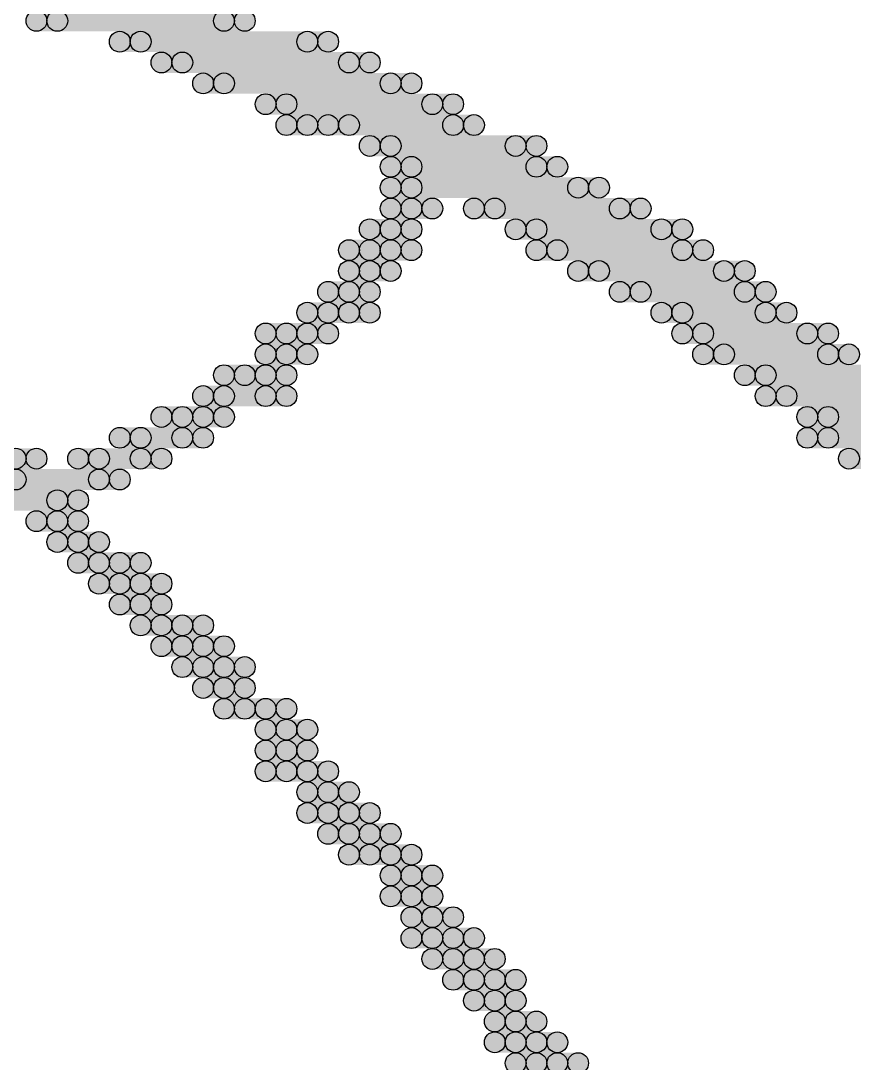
# Model space of a CAD drawing. Header units: millimetres. Extents: x 0 to 137, y 0 to 37.
# Drawn here: x 131.477 to 132.493, y 7.544 to 8.814 of the extents above; entities that cross this region are included whole.
import ezdxf

# ---------------------------------------------------------------- set-up
doc = ezdxf.new("R2010")
doc.units = ezdxf.units.MM
doc.layers.add('TopLayer', color=1, linetype='Continuous')
doc.layers.add('TopSolder', color=216, linetype='Continuous')

msp = doc.modelspace()

# ---------------------------------------------------------------- hatches: boundary and pattern name
at = {"layer": 'TopLayer'}
h = msp.add_hatch(color=1, dxfattribs=at)
edge = h.paths.add_edge_path()
edge.add_arc((131.5212, 8.8138), 0.0127, 0, 360)
for points in [[(131.5212, 8.8011), (131.5212, 8.8265), (131.7498, 8.8265), (131.7498, 8.8011)], [(131.6228, 8.7757), (131.6228, 8.8011), (131.8514, 8.8011), (131.8514, 8.7757)], [(131.6736, 8.7503), (131.6736, 8.7757), (131.9022, 8.7757), (131.9022, 8.7503)], [(131.7244, 8.7249), (131.7244, 8.7503), (131.953, 8.7503), (131.953, 8.7249)], [(131.8006, 8.6995), (131.8006, 8.7249), (132.0038, 8.7249), (132.0038, 8.6995)], [(131.826, 8.6741), (131.826, 8.6995), (131.8514, 8.6995), (131.8514, 8.6741)], [(131.8768, 8.6741), (131.8768, 8.6995), (132.0292, 8.6995), (132.0292, 8.6741)], [(131.9276, 8.6487), (131.9276, 8.6741), (132.1054, 8.6741), (132.1054, 8.6487)], [(131.953, 8.6233), (131.953, 8.6487), (132.1308, 8.6487), (132.1308, 8.6233)], [(131.953, 8.5979), (131.953, 8.6233), (132.1816, 8.6233), (132.1816, 8.5979)], [(131.953, 8.5725), (131.953, 8.5979), (131.9784, 8.5979), (131.9784, 8.5725)], [(132.0546, 8.5725), (132.0546, 8.5979), (132.2324, 8.5979), (132.2324, 8.5725)], [(131.9276, 8.5471), (131.9276, 8.5725), (131.953, 8.5725), (131.953, 8.5471)], [(132.1054, 8.5471), (132.1054, 8.5725), (132.2832, 8.5725), (132.2832, 8.5471)], [(131.9022, 8.5217), (131.9022, 8.5471), (131.953, 8.5471), (131.953, 8.5217)], [(132.1308, 8.5217), (132.1308, 8.5471), (132.3086, 8.5471), (132.3086, 8.5217)], [(131.9022, 8.4963), (131.9022, 8.5217), (131.9276, 8.5217), (131.9276, 8.4963)], [(132.1816, 8.4963), (132.1816, 8.5217), (132.3594, 8.5217), (132.3594, 8.4963)], [(131.8768, 8.4709), (131.8768, 8.4963), (131.9022, 8.4963), (131.9022, 8.4709)], [(132.2324, 8.4709), (132.2324, 8.4963), (132.3848, 8.4963), (132.3848, 8.4709)], [(131.8514, 8.4455), (131.8514, 8.4709), (131.9022, 8.4709), (131.9022, 8.4455)], [(132.2832, 8.4455), (132.2832, 8.4709), (132.4102, 8.4709), (132.4102, 8.4455)], [(131.8006, 8.4201), (131.8006, 8.4455), (131.8514, 8.4455), (131.8514, 8.4201)], [(132.3086, 8.4201), (132.3086, 8.4455), (132.461, 8.4455), (132.461, 8.4201)], [(131.8006, 8.3947), (131.8006, 8.4201), (131.826, 8.4201), (131.826, 8.3947)], [(132.334, 8.3947), (132.334, 8.4201), (132.4864, 8.4201), (132.4864, 8.3947)], [(131.7498, 8.3693), (131.7498, 8.3947), (131.8006, 8.3947), (131.8006, 8.3693)], [(132.3848, 8.3693), (132.3848, 8.3947), (132.5372, 8.3947), (132.5372, 8.3693)], [(131.7244, 8.3439), (131.7244, 8.3693), (131.8006, 8.3693), (131.8006, 8.3439)], [(132.4102, 8.3439), (132.4102, 8.3693), (132.5626, 8.3693), (132.5626, 8.3439)], [(131.6736, 8.3185), (131.6736, 8.3439), (131.7244, 8.3439), (131.7244, 8.3185)], [(132.461, 8.3185), (132.461, 8.3439), (132.588, 8.3439), (132.588, 8.3185)], [(131.6228, 8.2931), (131.6228, 8.3185), (131.699, 8.3185), (131.699, 8.2931)], [(132.461, 8.2931), (132.461, 8.3185), (132.6388, 8.3185), (132.6388, 8.2931)], [(131.445, 8.2677), (131.445, 8.2931), (131.4958, 8.2931), (131.4958, 8.2677)], [(131.572, 8.2677), (131.572, 8.2931), (131.6482, 8.2931), (131.6482, 8.2677)], [(131.4704, 8.2423), (131.4704, 8.2677), (131.5974, 8.2677), (131.5974, 8.2423)], [(131.445, 8.2169), (131.445, 8.2423), (131.5466, 8.2423), (131.5466, 8.2169)], [(131.5212, 8.1915), (131.5212, 8.2169), (131.5466, 8.2169), (131.5466, 8.1915)], [(131.5466, 8.1661), (131.5466, 8.1915), (131.572, 8.1915), (131.572, 8.1661)], [(131.572, 8.1407), (131.572, 8.1661), (131.6228, 8.1661), (131.6228, 8.1407)], [(131.5974, 8.1153), (131.5974, 8.1407), (131.6482, 8.1407), (131.6482, 8.1153)], [(131.6228, 8.0899), (131.6228, 8.1153), (131.6482, 8.1153), (131.6482, 8.0899)], [(131.6482, 8.0645), (131.6482, 8.0899), (131.699, 8.0899), (131.699, 8.0645)], [(131.6736, 8.0391), (131.6736, 8.0645), (131.7244, 8.0645), (131.7244, 8.0391)], [(131.699, 8.0137), (131.699, 8.0391), (131.7498, 8.0391), (131.7498, 8.0137)], [(131.7244, 7.9883), (131.7244, 8.0137), (131.7498, 8.0137), (131.7498, 7.9883)], [(131.7498, 7.9629), (131.7498, 7.9883), (131.8006, 7.9883), (131.8006, 7.9629)], [(131.8006, 7.9375), (131.8006, 7.9629), (131.826, 7.9629), (131.826, 7.9375)], [(131.8006, 7.9121), (131.8006, 7.9375), (131.826, 7.9375), (131.826, 7.9121)], [(131.8006, 7.8867), (131.8006, 7.9121), (131.8514, 7.9121), (131.8514, 7.8867)], [(131.8514, 7.8613), (131.8514, 7.8867), (131.8768, 7.8867), (131.8768, 7.8613)], [(131.8514, 7.8359), (131.8514, 7.8613), (131.9022, 7.8613), (131.9022, 7.8359)], [(131.8768, 7.8105), (131.8768, 7.8359), (131.9276, 7.8359), (131.9276, 7.8105)], [(131.9022, 7.7851), (131.9022, 7.8105), (131.953, 7.8105), (131.953, 7.7851)], [(131.953, 7.7597), (131.953, 7.7851), (131.9784, 7.7851), (131.9784, 7.7597)], [(131.953, 7.7343), (131.953, 7.7597), (131.9784, 7.7597), (131.9784, 7.7343)], [(131.9784, 7.7089), (131.9784, 7.7343), (132.0038, 7.7343), (132.0038, 7.7089)], [(131.9784, 7.6835), (131.9784, 7.7089), (132.0292, 7.7089), (132.0292, 7.6835)], [(132.0038, 7.6581), (132.0038, 7.6835), (132.0546, 7.6835), (132.0546, 7.6581)], [(132.0292, 7.6327), (132.0292, 7.6581), (132.08, 7.6581), (132.08, 7.6327)], [(132.0546, 7.6073), (132.0546, 7.6327), (132.08, 7.6327), (132.08, 7.6073)], [(132.08, 7.5819), (132.08, 7.6073), (132.1054, 7.6073), (132.1054, 7.5819)], [(132.08, 7.5565), (132.08, 7.5819), (132.1308, 7.5819), (132.1308, 7.5565)], [(132.1054, 7.5311), (132.1054, 7.5565), (132.1562, 7.5565), (132.1562, 7.5311)]]:
    msp.add_hatch(color=1, dxfattribs=at).paths.add_polyline_path(points)
h = msp.add_hatch(color=1, dxfattribs=at)
edge = h.paths.add_edge_path()
edge.add_arc((131.7498, 8.8138), 0.0127, 0, 360)
h = msp.add_hatch(color=1, dxfattribs=at)
edge = h.paths.add_edge_path()
edge.add_arc((131.6228, 8.7884), 0.0127, 0, 360)
h = msp.add_hatch(color=1, dxfattribs=at)
edge = h.paths.add_edge_path()
edge.add_arc((131.8514, 8.7884), 0.0127, 0, 360)
h = msp.add_hatch(color=1, dxfattribs=at)
edge = h.paths.add_edge_path()
edge.add_arc((131.6736, 8.763), 0.0127, 0, 360)
h = msp.add_hatch(color=1, dxfattribs=at)
edge = h.paths.add_edge_path()
edge.add_arc((131.9022, 8.763), 0.0127, 0, 360)
h = msp.add_hatch(color=1, dxfattribs=at)
edge = h.paths.add_edge_path()
edge.add_arc((131.7244, 8.7376), 0.0127, 0, 360)
h = msp.add_hatch(color=1, dxfattribs=at)
edge = h.paths.add_edge_path()
edge.add_arc((131.953, 8.7376), 0.0127, 0, 360)
h = msp.add_hatch(color=1, dxfattribs=at)
edge = h.paths.add_edge_path()
edge.add_arc((131.8006, 8.7122), 0.0127, 0, 360)
h = msp.add_hatch(color=1, dxfattribs=at)
edge = h.paths.add_edge_path()
edge.add_arc((132.0038, 8.7122), 0.0127, 0, 360)
h = msp.add_hatch(color=1, dxfattribs=at)
edge = h.paths.add_edge_path()
edge.add_arc((131.826, 8.6868), 0.0127, 0, 360)
h = msp.add_hatch(color=1, dxfattribs=at)
edge = h.paths.add_edge_path()
edge.add_arc((131.8514, 8.6868), 0.0127, 0, 360)
h = msp.add_hatch(color=1, dxfattribs=at)
edge = h.paths.add_edge_path()
edge.add_arc((131.8768, 8.6868), 0.0127, 0, 360)
h = msp.add_hatch(color=1, dxfattribs=at)
edge = h.paths.add_edge_path()
edge.add_arc((132.0292, 8.6868), 0.0127, 0, 360)
h = msp.add_hatch(color=1, dxfattribs=at)
edge = h.paths.add_edge_path()
edge.add_arc((131.9276, 8.6614), 0.0127, 0, 360)
h = msp.add_hatch(color=1, dxfattribs=at)
edge = h.paths.add_edge_path()
edge.add_arc((132.1054, 8.6614), 0.0127, 0, 360)
h = msp.add_hatch(color=1, dxfattribs=at)
edge = h.paths.add_edge_path()
edge.add_arc((131.953, 8.636), 0.0127, 0, 360)
h = msp.add_hatch(color=1, dxfattribs=at)
edge = h.paths.add_edge_path()
edge.add_arc((132.1308, 8.636), 0.0127, 0, 360)
h = msp.add_hatch(color=1, dxfattribs=at)
edge = h.paths.add_edge_path()
edge.add_arc((131.953, 8.6106), 0.0127, 0, 360)
h = msp.add_hatch(color=1, dxfattribs=at)
edge = h.paths.add_edge_path()
edge.add_arc((132.1816, 8.6106), 0.0127, 0, 360)
h = msp.add_hatch(color=1, dxfattribs=at)
edge = h.paths.add_edge_path()
edge.add_arc((131.953, 8.5852), 0.0127, 0, 360)
h = msp.add_hatch(color=1, dxfattribs=at)
edge = h.paths.add_edge_path()
edge.add_arc((131.9784, 8.5852), 0.0127, 0, 360)
h = msp.add_hatch(color=1, dxfattribs=at)
edge = h.paths.add_edge_path()
edge.add_arc((132.0546, 8.5852), 0.0127, 0, 360)
h = msp.add_hatch(color=1, dxfattribs=at)
edge = h.paths.add_edge_path()
edge.add_arc((132.2324, 8.5852), 0.0127, 0, 360)
h = msp.add_hatch(color=1, dxfattribs=at)
edge = h.paths.add_edge_path()
edge.add_arc((131.9276, 8.5598), 0.0127, 0, 360)
h = msp.add_hatch(color=1, dxfattribs=at)
edge = h.paths.add_edge_path()
edge.add_arc((131.953, 8.5598), 0.0127, 0, 360)
h = msp.add_hatch(color=1, dxfattribs=at)
edge = h.paths.add_edge_path()
edge.add_arc((132.1054, 8.5598), 0.0127, 0, 360)
h = msp.add_hatch(color=1, dxfattribs=at)
edge = h.paths.add_edge_path()
edge.add_arc((132.2832, 8.5598), 0.0127, 0, 360)
h = msp.add_hatch(color=1, dxfattribs=at)
edge = h.paths.add_edge_path()
edge.add_arc((131.9022, 8.5344), 0.0127, 0, 360)
h = msp.add_hatch(color=1, dxfattribs=at)
edge = h.paths.add_edge_path()
edge.add_arc((131.953, 8.5344), 0.0127, 0, 360)
h = msp.add_hatch(color=1, dxfattribs=at)
edge = h.paths.add_edge_path()
edge.add_arc((132.1308, 8.5344), 0.0127, 0, 360)
h = msp.add_hatch(color=1, dxfattribs=at)
edge = h.paths.add_edge_path()
edge.add_arc((132.3086, 8.5344), 0.0127, 0, 360)
h = msp.add_hatch(color=1, dxfattribs=at)
edge = h.paths.add_edge_path()
edge.add_arc((131.9022, 8.509), 0.0127, 0, 360)
h = msp.add_hatch(color=1, dxfattribs=at)
edge = h.paths.add_edge_path()
edge.add_arc((131.9276, 8.509), 0.0127, 0, 360)
h = msp.add_hatch(color=1, dxfattribs=at)
edge = h.paths.add_edge_path()
edge.add_arc((132.1816, 8.509), 0.0127, 0, 360)
h = msp.add_hatch(color=1, dxfattribs=at)
edge = h.paths.add_edge_path()
edge.add_arc((132.3594, 8.509), 0.0127, 0, 360)
h = msp.add_hatch(color=1, dxfattribs=at)
edge = h.paths.add_edge_path()
edge.add_arc((131.8768, 8.4836), 0.0127, 0, 360)
h = msp.add_hatch(color=1, dxfattribs=at)
edge = h.paths.add_edge_path()
edge.add_arc((131.9022, 8.4836), 0.0127, 0, 360)
h = msp.add_hatch(color=1, dxfattribs=at)
edge = h.paths.add_edge_path()
edge.add_arc((132.2324, 8.4836), 0.0127, 0, 360)
h = msp.add_hatch(color=1, dxfattribs=at)
edge = h.paths.add_edge_path()
edge.add_arc((132.3848, 8.4836), 0.0127, 0, 360)
h = msp.add_hatch(color=1, dxfattribs=at)
edge = h.paths.add_edge_path()
edge.add_arc((131.8514, 8.4582), 0.0127, 0, 360)
h = msp.add_hatch(color=1, dxfattribs=at)
edge = h.paths.add_edge_path()
edge.add_arc((131.9022, 8.4582), 0.0127, 0, 360)
h = msp.add_hatch(color=1, dxfattribs=at)
edge = h.paths.add_edge_path()
edge.add_arc((132.2832, 8.4582), 0.0127, 0, 360)
h = msp.add_hatch(color=1, dxfattribs=at)
edge = h.paths.add_edge_path()
edge.add_arc((132.4102, 8.4582), 0.0127, 0, 360)
h = msp.add_hatch(color=1, dxfattribs=at)
edge = h.paths.add_edge_path()
edge.add_arc((131.8006, 8.4328), 0.0127, 0, 360)
h = msp.add_hatch(color=1, dxfattribs=at)
edge = h.paths.add_edge_path()
edge.add_arc((131.8514, 8.4328), 0.0127, 0, 360)
h = msp.add_hatch(color=1, dxfattribs=at)
edge = h.paths.add_edge_path()
edge.add_arc((132.3086, 8.4328), 0.0127, 0, 360)
h = msp.add_hatch(color=1, dxfattribs=at)
edge = h.paths.add_edge_path()
edge.add_arc((132.461, 8.4328), 0.0127, 0, 360)
h = msp.add_hatch(color=1, dxfattribs=at)
edge = h.paths.add_edge_path()
edge.add_arc((131.8006, 8.4074), 0.0127, 0, 360)
h = msp.add_hatch(color=1, dxfattribs=at)
edge = h.paths.add_edge_path()
edge.add_arc((131.826, 8.4074), 0.0127, 0, 360)
h = msp.add_hatch(color=1, dxfattribs=at)
edge = h.paths.add_edge_path()
edge.add_arc((132.334, 8.4074), 0.0127, 0, 360)
h = msp.add_hatch(color=1, dxfattribs=at)
edge = h.paths.add_edge_path()
edge.add_arc((132.4864, 8.4074), 0.0127, 0, 360)
h = msp.add_hatch(color=1, dxfattribs=at)
edge = h.paths.add_edge_path()
edge.add_arc((131.7498, 8.382), 0.0127, 0, 360)
h = msp.add_hatch(color=1, dxfattribs=at)
edge = h.paths.add_edge_path()
edge.add_arc((131.8006, 8.382), 0.0127, 0, 360)
h = msp.add_hatch(color=1, dxfattribs=at)
edge = h.paths.add_edge_path()
edge.add_arc((132.3848, 8.382), 0.0127, 0, 360)
h = msp.add_hatch(color=1, dxfattribs=at)
edge = h.paths.add_edge_path()
edge.add_arc((131.7244, 8.3566), 0.0127, 0, 360)
h = msp.add_hatch(color=1, dxfattribs=at)
edge = h.paths.add_edge_path()
edge.add_arc((131.8006, 8.3566), 0.0127, 0, 360)
h = msp.add_hatch(color=1, dxfattribs=at)
edge = h.paths.add_edge_path()
edge.add_arc((132.4102, 8.3566), 0.0127, 0, 360)
h = msp.add_hatch(color=1, dxfattribs=at)
edge = h.paths.add_edge_path()
edge.add_arc((131.6736, 8.3312), 0.0127, 0, 360)
h = msp.add_hatch(color=1, dxfattribs=at)
edge = h.paths.add_edge_path()
edge.add_arc((131.7244, 8.3312), 0.0127, 0, 360)
h = msp.add_hatch(color=1, dxfattribs=at)
edge = h.paths.add_edge_path()
edge.add_arc((132.461, 8.3312), 0.0127, 0, 360)
h = msp.add_hatch(color=1, dxfattribs=at)
edge = h.paths.add_edge_path()
edge.add_arc((131.6228, 8.3058), 0.0127, 0, 360)
h = msp.add_hatch(color=1, dxfattribs=at)
edge = h.paths.add_edge_path()
edge.add_arc((131.699, 8.3058), 0.0127, 0, 360)
h = msp.add_hatch(color=1, dxfattribs=at)
edge = h.paths.add_edge_path()
edge.add_arc((132.461, 8.3058), 0.0127, 0, 360)
h = msp.add_hatch(color=1, dxfattribs=at)
edge = h.paths.add_edge_path()
edge.add_arc((131.4958, 8.2804), 0.0127, 0, 360)
h = msp.add_hatch(color=1, dxfattribs=at)
edge = h.paths.add_edge_path()
edge.add_arc((131.572, 8.2804), 0.0127, 0, 360)
h = msp.add_hatch(color=1, dxfattribs=at)
edge = h.paths.add_edge_path()
edge.add_arc((131.6482, 8.2804), 0.0127, 0, 360)
h = msp.add_hatch(color=1, dxfattribs=at)
edge = h.paths.add_edge_path()
edge.add_arc((131.4704, 8.255), 0.0127, 0, 360)
h = msp.add_hatch(color=1, dxfattribs=at)
edge = h.paths.add_edge_path()
edge.add_arc((131.5974, 8.255), 0.0127, 0, 360)
h = msp.add_hatch(color=1, dxfattribs=at)
edge = h.paths.add_edge_path()
edge.add_arc((131.5466, 8.2296), 0.0127, 0, 360)
h = msp.add_hatch(color=1, dxfattribs=at)
edge = h.paths.add_edge_path()
edge.add_arc((131.5212, 8.2042), 0.0127, 0, 360)
h = msp.add_hatch(color=1, dxfattribs=at)
edge = h.paths.add_edge_path()
edge.add_arc((131.5466, 8.2042), 0.0127, 0, 360)
h = msp.add_hatch(color=1, dxfattribs=at)
edge = h.paths.add_edge_path()
edge.add_arc((131.5466, 8.1788), 0.0127, 0, 360)
h = msp.add_hatch(color=1, dxfattribs=at)
edge = h.paths.add_edge_path()
edge.add_arc((131.572, 8.1788), 0.0127, 0, 360)
h = msp.add_hatch(color=1, dxfattribs=at)
edge = h.paths.add_edge_path()
edge.add_arc((131.572, 8.1534), 0.0127, 0, 360)
h = msp.add_hatch(color=1, dxfattribs=at)
edge = h.paths.add_edge_path()
edge.add_arc((131.6228, 8.1534), 0.0127, 0, 360)
h = msp.add_hatch(color=1, dxfattribs=at)
edge = h.paths.add_edge_path()
edge.add_arc((131.5974, 8.128), 0.0127, 0, 360)
h = msp.add_hatch(color=1, dxfattribs=at)
edge = h.paths.add_edge_path()
edge.add_arc((131.6482, 8.128), 0.0127, 0, 360)
h = msp.add_hatch(color=1, dxfattribs=at)
edge = h.paths.add_edge_path()
edge.add_arc((131.6228, 8.1026), 0.0127, 0, 360)
h = msp.add_hatch(color=1, dxfattribs=at)
edge = h.paths.add_edge_path()
edge.add_arc((131.6482, 8.1026), 0.0127, 0, 360)
h = msp.add_hatch(color=1, dxfattribs=at)
edge = h.paths.add_edge_path()
edge.add_arc((131.6482, 8.0772), 0.0127, 0, 360)
h = msp.add_hatch(color=1, dxfattribs=at)
edge = h.paths.add_edge_path()
edge.add_arc((131.699, 8.0772), 0.0127, 0, 360)
h = msp.add_hatch(color=1, dxfattribs=at)
edge = h.paths.add_edge_path()
edge.add_arc((131.6736, 8.0518), 0.0127, 0, 360)
h = msp.add_hatch(color=1, dxfattribs=at)
edge = h.paths.add_edge_path()
edge.add_arc((131.7244, 8.0518), 0.0127, 0, 360)
h = msp.add_hatch(color=1, dxfattribs=at)
edge = h.paths.add_edge_path()
edge.add_arc((131.699, 8.0264), 0.0127, 0, 360)
h = msp.add_hatch(color=1, dxfattribs=at)
edge = h.paths.add_edge_path()
edge.add_arc((131.7498, 8.0264), 0.0127, 0, 360)
h = msp.add_hatch(color=1, dxfattribs=at)
edge = h.paths.add_edge_path()
edge.add_arc((131.7244, 8.001), 0.0127, 0, 360)
h = msp.add_hatch(color=1, dxfattribs=at)
edge = h.paths.add_edge_path()
edge.add_arc((131.7498, 8.001), 0.0127, 0, 360)
h = msp.add_hatch(color=1, dxfattribs=at)
edge = h.paths.add_edge_path()
edge.add_arc((131.7498, 7.9756), 0.0127, 0, 360)
h = msp.add_hatch(color=1, dxfattribs=at)
edge = h.paths.add_edge_path()
edge.add_arc((131.8006, 7.9756), 0.0127, 0, 360)
h = msp.add_hatch(color=1, dxfattribs=at)
edge = h.paths.add_edge_path()
edge.add_arc((131.8006, 7.9502), 0.0127, 0, 360)
h = msp.add_hatch(color=1, dxfattribs=at)
edge = h.paths.add_edge_path()
edge.add_arc((131.826, 7.9502), 0.0127, 0, 360)
h = msp.add_hatch(color=1, dxfattribs=at)
edge = h.paths.add_edge_path()
edge.add_arc((131.8006, 7.9248), 0.0127, 0, 360)
h = msp.add_hatch(color=1, dxfattribs=at)
edge = h.paths.add_edge_path()
edge.add_arc((131.826, 7.9248), 0.0127, 0, 360)
h = msp.add_hatch(color=1, dxfattribs=at)
edge = h.paths.add_edge_path()
edge.add_arc((131.8006, 7.8994), 0.0127, 0, 360)
h = msp.add_hatch(color=1, dxfattribs=at)
edge = h.paths.add_edge_path()
edge.add_arc((131.8514, 7.8994), 0.0127, 0, 360)
h = msp.add_hatch(color=1, dxfattribs=at)
edge = h.paths.add_edge_path()
edge.add_arc((131.8514, 7.874), 0.0127, 0, 360)
h = msp.add_hatch(color=1, dxfattribs=at)
edge = h.paths.add_edge_path()
edge.add_arc((131.8768, 7.874), 0.0127, 0, 360)
h = msp.add_hatch(color=1, dxfattribs=at)
edge = h.paths.add_edge_path()
edge.add_arc((131.8514, 7.8486), 0.0127, 0, 360)
h = msp.add_hatch(color=1, dxfattribs=at)
edge = h.paths.add_edge_path()
edge.add_arc((131.9022, 7.8486), 0.0127, 0, 360)
h = msp.add_hatch(color=1, dxfattribs=at)
edge = h.paths.add_edge_path()
edge.add_arc((131.8768, 7.8232), 0.0127, 0, 360)
h = msp.add_hatch(color=1, dxfattribs=at)
edge = h.paths.add_edge_path()
edge.add_arc((131.9276, 7.8232), 0.0127, 0, 360)
h = msp.add_hatch(color=1, dxfattribs=at)
edge = h.paths.add_edge_path()
edge.add_arc((131.9022, 7.7978), 0.0127, 0, 360)
h = msp.add_hatch(color=1, dxfattribs=at)
edge = h.paths.add_edge_path()
edge.add_arc((131.953, 7.7978), 0.0127, 0, 360)
h = msp.add_hatch(color=1, dxfattribs=at)
edge = h.paths.add_edge_path()
edge.add_arc((131.953, 7.7724), 0.0127, 0, 360)
h = msp.add_hatch(color=1, dxfattribs=at)
edge = h.paths.add_edge_path()
edge.add_arc((131.9784, 7.7724), 0.0127, 0, 360)
h = msp.add_hatch(color=1, dxfattribs=at)
edge = h.paths.add_edge_path()
edge.add_arc((131.953, 7.747), 0.0127, 0, 360)
h = msp.add_hatch(color=1, dxfattribs=at)
edge = h.paths.add_edge_path()
edge.add_arc((131.9784, 7.747), 0.0127, 0, 360)
h = msp.add_hatch(color=1, dxfattribs=at)
edge = h.paths.add_edge_path()
edge.add_arc((131.9784, 7.7216), 0.0127, 0, 360)
h = msp.add_hatch(color=1, dxfattribs=at)
edge = h.paths.add_edge_path()
edge.add_arc((132.0038, 7.7216), 0.0127, 0, 360)
h = msp.add_hatch(color=1, dxfattribs=at)
edge = h.paths.add_edge_path()
edge.add_arc((131.9784, 7.6962), 0.0127, 0, 360)
h = msp.add_hatch(color=1, dxfattribs=at)
edge = h.paths.add_edge_path()
edge.add_arc((132.0292, 7.6962), 0.0127, 0, 360)
h = msp.add_hatch(color=1, dxfattribs=at)
edge = h.paths.add_edge_path()
edge.add_arc((132.0038, 7.6708), 0.0127, 0, 360)
h = msp.add_hatch(color=1, dxfattribs=at)
edge = h.paths.add_edge_path()
edge.add_arc((132.0546, 7.6708), 0.0127, 0, 360)
h = msp.add_hatch(color=1, dxfattribs=at)
edge = h.paths.add_edge_path()
edge.add_arc((132.0292, 7.6454), 0.0127, 0, 360)
h = msp.add_hatch(color=1, dxfattribs=at)
edge = h.paths.add_edge_path()
edge.add_arc((132.08, 7.6454), 0.0127, 0, 360)
h = msp.add_hatch(color=1, dxfattribs=at)
edge = h.paths.add_edge_path()
edge.add_arc((132.0546, 7.62), 0.0127, 0, 360)
h = msp.add_hatch(color=1, dxfattribs=at)
edge = h.paths.add_edge_path()
edge.add_arc((132.08, 7.62), 0.0127, 0, 360)
h = msp.add_hatch(color=1, dxfattribs=at)
edge = h.paths.add_edge_path()
edge.add_arc((132.08, 7.5946), 0.0127, 0, 360)
h = msp.add_hatch(color=1, dxfattribs=at)
edge = h.paths.add_edge_path()
edge.add_arc((132.1054, 7.5946), 0.0127, 0, 360)
h = msp.add_hatch(color=1, dxfattribs=at)
edge = h.paths.add_edge_path()
edge.add_arc((132.08, 7.5692), 0.0127, 0, 360)
h = msp.add_hatch(color=1, dxfattribs=at)
edge = h.paths.add_edge_path()
edge.add_arc((132.1308, 7.5692), 0.0127, 0, 360)
h = msp.add_hatch(color=1, dxfattribs=at)
edge = h.paths.add_edge_path()
edge.add_arc((132.1054, 7.5438), 0.0127, 0, 360)
h = msp.add_hatch(color=1, dxfattribs=at)
edge = h.paths.add_edge_path()
edge.add_arc((132.1562, 7.5438), 0.0127, 0, 360)
at = {"layer": 'TopSolder'}
h = msp.add_hatch(color=216, dxfattribs=at)
edge = h.paths.add_edge_path()
edge.add_arc((131.4958, 8.8138), 0.0127, 0, 360)
for points in [[(131.4958, 8.8011), (131.4958, 8.8265), (131.7244, 8.8265), (131.7244, 8.8011)], [(131.5974, 8.7757), (131.5974, 8.8011), (131.826, 8.8011), (131.826, 8.7757)], [(131.6482, 8.7503), (131.6482, 8.7757), (131.8768, 8.7757), (131.8768, 8.7503)], [(131.699, 8.7249), (131.699, 8.7503), (131.9276, 8.7503), (131.9276, 8.7249)], [(131.7752, 8.6995), (131.7752, 8.7249), (131.9784, 8.7249), (131.9784, 8.6995)], [(131.8006, 8.6741), (131.8006, 8.6995), (131.826, 8.6995), (131.826, 8.6741)], [(131.8514, 8.6741), (131.8514, 8.6995), (132.0038, 8.6995), (132.0038, 8.6741)], [(131.9022, 8.6487), (131.9022, 8.6741), (132.08, 8.6741), (132.08, 8.6487)], [(131.9276, 8.6233), (131.9276, 8.6487), (132.1054, 8.6487), (132.1054, 8.6233)], [(131.9276, 8.5979), (131.9276, 8.6233), (132.1562, 8.6233), (132.1562, 8.5979)], [(131.9276, 8.5725), (131.9276, 8.5979), (131.953, 8.5979), (131.953, 8.5725)], [(132.0292, 8.5725), (132.0292, 8.5979), (132.207, 8.5979), (132.207, 8.5725)], [(131.9022, 8.5471), (131.9022, 8.5725), (131.9276, 8.5725), (131.9276, 8.5471)], [(132.08, 8.5471), (132.08, 8.5725), (132.2578, 8.5725), (132.2578, 8.5471)], [(131.8768, 8.5217), (131.8768, 8.5471), (131.9276, 8.5471), (131.9276, 8.5217)], [(132.1054, 8.5217), (132.1054, 8.5471), (132.2832, 8.5471), (132.2832, 8.5217)], [(131.8768, 8.4963), (131.8768, 8.5217), (131.9022, 8.5217), (131.9022, 8.4963)], [(132.1562, 8.4963), (132.1562, 8.5217), (132.334, 8.5217), (132.334, 8.4963)], [(131.8514, 8.4709), (131.8514, 8.4963), (131.8768, 8.4963), (131.8768, 8.4709)], [(132.207, 8.4709), (132.207, 8.4963), (132.3594, 8.4963), (132.3594, 8.4709)], [(131.826, 8.4455), (131.826, 8.4709), (131.8768, 8.4709), (131.8768, 8.4455)], [(132.2578, 8.4455), (132.2578, 8.4709), (132.3848, 8.4709), (132.3848, 8.4455)], [(131.7752, 8.4201), (131.7752, 8.4455), (131.826, 8.4455), (131.826, 8.4201)], [(132.2832, 8.4201), (132.2832, 8.4455), (132.4356, 8.4455), (132.4356, 8.4201)], [(131.7752, 8.3947), (131.7752, 8.4201), (131.8006, 8.4201), (131.8006, 8.3947)], [(132.3086, 8.3947), (132.3086, 8.4201), (132.461, 8.4201), (132.461, 8.3947)], [(131.7244, 8.3693), (131.7244, 8.3947), (131.7752, 8.3947), (131.7752, 8.3693)], [(132.3594, 8.3693), (132.3594, 8.3947), (132.5118, 8.3947), (132.5118, 8.3693)], [(131.699, 8.3439), (131.699, 8.3693), (131.7752, 8.3693), (131.7752, 8.3439)], [(132.3848, 8.3439), (132.3848, 8.3693), (132.5372, 8.3693), (132.5372, 8.3439)], [(131.6482, 8.3185), (131.6482, 8.3439), (131.699, 8.3439), (131.699, 8.3185)], [(132.4356, 8.3185), (132.4356, 8.3439), (132.5626, 8.3439), (132.5626, 8.3185)], [(131.5974, 8.2931), (131.5974, 8.3185), (131.6736, 8.3185), (131.6736, 8.2931)], [(132.4356, 8.2931), (132.4356, 8.3185), (132.6134, 8.3185), (132.6134, 8.2931)], [(131.5466, 8.2677), (131.5466, 8.2931), (131.6228, 8.2931), (131.6228, 8.2677)], [(132.4864, 8.2677), (132.4864, 8.2931), (132.6388, 8.2931), (132.6388, 8.2677)], [(131.445, 8.2423), (131.445, 8.2677), (131.572, 8.2677), (131.572, 8.2423)], [(131.4196, 8.2169), (131.4196, 8.2423), (131.5212, 8.2423), (131.5212, 8.2169)], [(131.4958, 8.1915), (131.4958, 8.2169), (131.5212, 8.2169), (131.5212, 8.1915)], [(131.5212, 8.1661), (131.5212, 8.1915), (131.5466, 8.1915), (131.5466, 8.1661)], [(131.5466, 8.1407), (131.5466, 8.1661), (131.5974, 8.1661), (131.5974, 8.1407)], [(131.572, 8.1153), (131.572, 8.1407), (131.6228, 8.1407), (131.6228, 8.1153)], [(131.5974, 8.0899), (131.5974, 8.1153), (131.6228, 8.1153), (131.6228, 8.0899)], [(131.6228, 8.0645), (131.6228, 8.0899), (131.6736, 8.0899), (131.6736, 8.0645)], [(131.6482, 8.0391), (131.6482, 8.0645), (131.699, 8.0645), (131.699, 8.0391)], [(131.6736, 8.0137), (131.6736, 8.0391), (131.7244, 8.0391), (131.7244, 8.0137)], [(131.699, 7.9883), (131.699, 8.0137), (131.7244, 8.0137), (131.7244, 7.9883)], [(131.7244, 7.9629), (131.7244, 7.9883), (131.7752, 7.9883), (131.7752, 7.9629)], [(131.7752, 7.9375), (131.7752, 7.9629), (131.8006, 7.9629), (131.8006, 7.9375)], [(131.7752, 7.9121), (131.7752, 7.9375), (131.8006, 7.9375), (131.8006, 7.9121)], [(131.7752, 7.8867), (131.7752, 7.9121), (131.826, 7.9121), (131.826, 7.8867)], [(131.826, 7.8613), (131.826, 7.8867), (131.8514, 7.8867), (131.8514, 7.8613)], [(131.826, 7.8359), (131.826, 7.8613), (131.8768, 7.8613), (131.8768, 7.8359)], [(131.8514, 7.8105), (131.8514, 7.8359), (131.9022, 7.8359), (131.9022, 7.8105)], [(131.8768, 7.7851), (131.8768, 7.8105), (131.9276, 7.8105), (131.9276, 7.7851)], [(131.9276, 7.7597), (131.9276, 7.7851), (131.953, 7.7851), (131.953, 7.7597)], [(131.9276, 7.7343), (131.9276, 7.7597), (131.953, 7.7597), (131.953, 7.7343)], [(131.953, 7.7089), (131.953, 7.7343), (131.9784, 7.7343), (131.9784, 7.7089)], [(131.953, 7.6835), (131.953, 7.7089), (132.0038, 7.7089), (132.0038, 7.6835)], [(131.9784, 7.6581), (131.9784, 7.6835), (132.0292, 7.6835), (132.0292, 7.6581)], [(132.0038, 7.6327), (132.0038, 7.6581), (132.0546, 7.6581), (132.0546, 7.6327)], [(132.0292, 7.6073), (132.0292, 7.6327), (132.0546, 7.6327), (132.0546, 7.6073)], [(132.0546, 7.5819), (132.0546, 7.6073), (132.08, 7.6073), (132.08, 7.5819)], [(132.0546, 7.5565), (132.0546, 7.5819), (132.1054, 7.5819), (132.1054, 7.5565)], [(132.08, 7.5311), (132.08, 7.5565), (132.1308, 7.5565), (132.1308, 7.5311)]]:
    msp.add_hatch(color=216, dxfattribs=at).paths.add_polyline_path(points)
h = msp.add_hatch(color=216, dxfattribs=at)
edge = h.paths.add_edge_path()
edge.add_arc((131.7244, 8.8138), 0.0127, 0, 360)
h = msp.add_hatch(color=216, dxfattribs=at)
edge = h.paths.add_edge_path()
edge.add_arc((131.5974, 8.7884), 0.0127, 0, 360)
h = msp.add_hatch(color=216, dxfattribs=at)
edge = h.paths.add_edge_path()
edge.add_arc((131.826, 8.7884), 0.0127, 0, 360)
h = msp.add_hatch(color=216, dxfattribs=at)
edge = h.paths.add_edge_path()
edge.add_arc((131.6482, 8.763), 0.0127, 0, 360)
h = msp.add_hatch(color=216, dxfattribs=at)
edge = h.paths.add_edge_path()
edge.add_arc((131.8768, 8.763), 0.0127, 0, 360)
h = msp.add_hatch(color=216, dxfattribs=at)
edge = h.paths.add_edge_path()
edge.add_arc((131.699, 8.7376), 0.0127, 0, 360)
h = msp.add_hatch(color=216, dxfattribs=at)
edge = h.paths.add_edge_path()
edge.add_arc((131.9276, 8.7376), 0.0127, 0, 360)
h = msp.add_hatch(color=216, dxfattribs=at)
edge = h.paths.add_edge_path()
edge.add_arc((131.7752, 8.7122), 0.0127, 0, 360)
h = msp.add_hatch(color=216, dxfattribs=at)
edge = h.paths.add_edge_path()
edge.add_arc((131.9784, 8.7122), 0.0127, 0, 360)
h = msp.add_hatch(color=216, dxfattribs=at)
edge = h.paths.add_edge_path()
edge.add_arc((131.8006, 8.6868), 0.0127, 0, 360)
h = msp.add_hatch(color=216, dxfattribs=at)
edge = h.paths.add_edge_path()
edge.add_arc((131.826, 8.6868), 0.0127, 0, 360)
h = msp.add_hatch(color=216, dxfattribs=at)
edge = h.paths.add_edge_path()
edge.add_arc((131.8514, 8.6868), 0.0127, 0, 360)
h = msp.add_hatch(color=216, dxfattribs=at)
edge = h.paths.add_edge_path()
edge.add_arc((132.0038, 8.6868), 0.0127, 0, 360)
h = msp.add_hatch(color=216, dxfattribs=at)
edge = h.paths.add_edge_path()
edge.add_arc((131.9022, 8.6614), 0.0127, 0, 360)
h = msp.add_hatch(color=216, dxfattribs=at)
edge = h.paths.add_edge_path()
edge.add_arc((132.08, 8.6614), 0.0127, 0, 360)
h = msp.add_hatch(color=216, dxfattribs=at)
edge = h.paths.add_edge_path()
edge.add_arc((131.9276, 8.636), 0.0127, 0, 360)
h = msp.add_hatch(color=216, dxfattribs=at)
edge = h.paths.add_edge_path()
edge.add_arc((132.1054, 8.636), 0.0127, 0, 360)
h = msp.add_hatch(color=216, dxfattribs=at)
edge = h.paths.add_edge_path()
edge.add_arc((131.9276, 8.6106), 0.0127, 0, 360)
h = msp.add_hatch(color=216, dxfattribs=at)
edge = h.paths.add_edge_path()
edge.add_arc((132.1562, 8.6106), 0.0127, 0, 360)
h = msp.add_hatch(color=216, dxfattribs=at)
edge = h.paths.add_edge_path()
edge.add_arc((131.9276, 8.5852), 0.0127, 0, 360)
h = msp.add_hatch(color=216, dxfattribs=at)
edge = h.paths.add_edge_path()
edge.add_arc((131.953, 8.5852), 0.0127, 0, 360)
h = msp.add_hatch(color=216, dxfattribs=at)
edge = h.paths.add_edge_path()
edge.add_arc((132.0292, 8.5852), 0.0127, 0, 360)
h = msp.add_hatch(color=216, dxfattribs=at)
edge = h.paths.add_edge_path()
edge.add_arc((132.207, 8.5852), 0.0127, 0, 360)
h = msp.add_hatch(color=216, dxfattribs=at)
edge = h.paths.add_edge_path()
edge.add_arc((131.9022, 8.5598), 0.0127, 0, 360)
h = msp.add_hatch(color=216, dxfattribs=at)
edge = h.paths.add_edge_path()
edge.add_arc((131.9276, 8.5598), 0.0127, 0, 360)
h = msp.add_hatch(color=216, dxfattribs=at)
edge = h.paths.add_edge_path()
edge.add_arc((132.08, 8.5598), 0.0127, 0, 360)
h = msp.add_hatch(color=216, dxfattribs=at)
edge = h.paths.add_edge_path()
edge.add_arc((132.2578, 8.5598), 0.0127, 0, 360)
h = msp.add_hatch(color=216, dxfattribs=at)
edge = h.paths.add_edge_path()
edge.add_arc((131.8768, 8.5344), 0.0127, 0, 360)
h = msp.add_hatch(color=216, dxfattribs=at)
edge = h.paths.add_edge_path()
edge.add_arc((131.9276, 8.5344), 0.0127, 0, 360)
h = msp.add_hatch(color=216, dxfattribs=at)
edge = h.paths.add_edge_path()
edge.add_arc((132.1054, 8.5344), 0.0127, 0, 360)
h = msp.add_hatch(color=216, dxfattribs=at)
edge = h.paths.add_edge_path()
edge.add_arc((132.2832, 8.5344), 0.0127, 0, 360)
h = msp.add_hatch(color=216, dxfattribs=at)
edge = h.paths.add_edge_path()
edge.add_arc((131.8768, 8.509), 0.0127, 0, 360)
h = msp.add_hatch(color=216, dxfattribs=at)
edge = h.paths.add_edge_path()
edge.add_arc((131.9022, 8.509), 0.0127, 0, 360)
h = msp.add_hatch(color=216, dxfattribs=at)
edge = h.paths.add_edge_path()
edge.add_arc((132.1562, 8.509), 0.0127, 0, 360)
h = msp.add_hatch(color=216, dxfattribs=at)
edge = h.paths.add_edge_path()
edge.add_arc((132.334, 8.509), 0.0127, 0, 360)
h = msp.add_hatch(color=216, dxfattribs=at)
edge = h.paths.add_edge_path()
edge.add_arc((131.8514, 8.4836), 0.0127, 0, 360)
h = msp.add_hatch(color=216, dxfattribs=at)
edge = h.paths.add_edge_path()
edge.add_arc((131.8768, 8.4836), 0.0127, 0, 360)
h = msp.add_hatch(color=216, dxfattribs=at)
edge = h.paths.add_edge_path()
edge.add_arc((132.207, 8.4836), 0.0127, 0, 360)
h = msp.add_hatch(color=216, dxfattribs=at)
edge = h.paths.add_edge_path()
edge.add_arc((132.3594, 8.4836), 0.0127, 0, 360)
h = msp.add_hatch(color=216, dxfattribs=at)
edge = h.paths.add_edge_path()
edge.add_arc((131.826, 8.4582), 0.0127, 0, 360)
h = msp.add_hatch(color=216, dxfattribs=at)
edge = h.paths.add_edge_path()
edge.add_arc((131.8768, 8.4582), 0.0127, 0, 360)
h = msp.add_hatch(color=216, dxfattribs=at)
edge = h.paths.add_edge_path()
edge.add_arc((132.2578, 8.4582), 0.0127, 0, 360)
h = msp.add_hatch(color=216, dxfattribs=at)
edge = h.paths.add_edge_path()
edge.add_arc((132.3848, 8.4582), 0.0127, 0, 360)
h = msp.add_hatch(color=216, dxfattribs=at)
edge = h.paths.add_edge_path()
edge.add_arc((131.7752, 8.4328), 0.0127, 0, 360)
h = msp.add_hatch(color=216, dxfattribs=at)
edge = h.paths.add_edge_path()
edge.add_arc((131.826, 8.4328), 0.0127, 0, 360)
h = msp.add_hatch(color=216, dxfattribs=at)
edge = h.paths.add_edge_path()
edge.add_arc((132.2832, 8.4328), 0.0127, 0, 360)
h = msp.add_hatch(color=216, dxfattribs=at)
edge = h.paths.add_edge_path()
edge.add_arc((132.4356, 8.4328), 0.0127, 0, 360)
h = msp.add_hatch(color=216, dxfattribs=at)
edge = h.paths.add_edge_path()
edge.add_arc((131.7752, 8.4074), 0.0127, 0, 360)
h = msp.add_hatch(color=216, dxfattribs=at)
edge = h.paths.add_edge_path()
edge.add_arc((131.8006, 8.4074), 0.0127, 0, 360)
h = msp.add_hatch(color=216, dxfattribs=at)
edge = h.paths.add_edge_path()
edge.add_arc((132.3086, 8.4074), 0.0127, 0, 360)
h = msp.add_hatch(color=216, dxfattribs=at)
edge = h.paths.add_edge_path()
edge.add_arc((132.461, 8.4074), 0.0127, 0, 360)
h = msp.add_hatch(color=216, dxfattribs=at)
edge = h.paths.add_edge_path()
edge.add_arc((131.7244, 8.382), 0.0127, 0, 360)
h = msp.add_hatch(color=216, dxfattribs=at)
edge = h.paths.add_edge_path()
edge.add_arc((131.7752, 8.382), 0.0127, 0, 360)
h = msp.add_hatch(color=216, dxfattribs=at)
edge = h.paths.add_edge_path()
edge.add_arc((132.3594, 8.382), 0.0127, 0, 360)
h = msp.add_hatch(color=216, dxfattribs=at)
edge = h.paths.add_edge_path()
edge.add_arc((131.699, 8.3566), 0.0127, 0, 360)
h = msp.add_hatch(color=216, dxfattribs=at)
edge = h.paths.add_edge_path()
edge.add_arc((131.7752, 8.3566), 0.0127, 0, 360)
h = msp.add_hatch(color=216, dxfattribs=at)
edge = h.paths.add_edge_path()
edge.add_arc((132.3848, 8.3566), 0.0127, 0, 360)
h = msp.add_hatch(color=216, dxfattribs=at)
edge = h.paths.add_edge_path()
edge.add_arc((131.6482, 8.3312), 0.0127, 0, 360)
h = msp.add_hatch(color=216, dxfattribs=at)
edge = h.paths.add_edge_path()
edge.add_arc((131.699, 8.3312), 0.0127, 0, 360)
h = msp.add_hatch(color=216, dxfattribs=at)
edge = h.paths.add_edge_path()
edge.add_arc((132.4356, 8.3312), 0.0127, 0, 360)
h = msp.add_hatch(color=216, dxfattribs=at)
edge = h.paths.add_edge_path()
edge.add_arc((131.5974, 8.3058), 0.0127, 0, 360)
h = msp.add_hatch(color=216, dxfattribs=at)
edge = h.paths.add_edge_path()
edge.add_arc((131.6736, 8.3058), 0.0127, 0, 360)
h = msp.add_hatch(color=216, dxfattribs=at)
edge = h.paths.add_edge_path()
edge.add_arc((132.4356, 8.3058), 0.0127, 0, 360)
h = msp.add_hatch(color=216, dxfattribs=at)
edge = h.paths.add_edge_path()
edge.add_arc((131.4704, 8.2804), 0.0127, 0, 360)
h = msp.add_hatch(color=216, dxfattribs=at)
edge = h.paths.add_edge_path()
edge.add_arc((131.5466, 8.2804), 0.0127, 0, 360)
h = msp.add_hatch(color=216, dxfattribs=at)
edge = h.paths.add_edge_path()
edge.add_arc((131.6228, 8.2804), 0.0127, 0, 360)
h = msp.add_hatch(color=216, dxfattribs=at)
edge = h.paths.add_edge_path()
edge.add_arc((132.4864, 8.2804), 0.0127, 0, 360)
h = msp.add_hatch(color=216, dxfattribs=at)
edge = h.paths.add_edge_path()
edge.add_arc((131.572, 8.255), 0.0127, 0, 360)
h = msp.add_hatch(color=216, dxfattribs=at)
edge = h.paths.add_edge_path()
edge.add_arc((131.5212, 8.2296), 0.0127, 0, 360)
h = msp.add_hatch(color=216, dxfattribs=at)
edge = h.paths.add_edge_path()
edge.add_arc((131.4958, 8.2042), 0.0127, 0, 360)
h = msp.add_hatch(color=216, dxfattribs=at)
edge = h.paths.add_edge_path()
edge.add_arc((131.5212, 8.2042), 0.0127, 0, 360)
h = msp.add_hatch(color=216, dxfattribs=at)
edge = h.paths.add_edge_path()
edge.add_arc((131.5212, 8.1788), 0.0127, 0, 360)
h = msp.add_hatch(color=216, dxfattribs=at)
edge = h.paths.add_edge_path()
edge.add_arc((131.5466, 8.1788), 0.0127, 0, 360)
h = msp.add_hatch(color=216, dxfattribs=at)
edge = h.paths.add_edge_path()
edge.add_arc((131.5466, 8.1534), 0.0127, 0, 360)
h = msp.add_hatch(color=216, dxfattribs=at)
edge = h.paths.add_edge_path()
edge.add_arc((131.5974, 8.1534), 0.0127, 0, 360)
h = msp.add_hatch(color=216, dxfattribs=at)
edge = h.paths.add_edge_path()
edge.add_arc((131.572, 8.128), 0.0127, 0, 360)
h = msp.add_hatch(color=216, dxfattribs=at)
edge = h.paths.add_edge_path()
edge.add_arc((131.6228, 8.128), 0.0127, 0, 360)
h = msp.add_hatch(color=216, dxfattribs=at)
edge = h.paths.add_edge_path()
edge.add_arc((131.5974, 8.1026), 0.0127, 0, 360)
h = msp.add_hatch(color=216, dxfattribs=at)
edge = h.paths.add_edge_path()
edge.add_arc((131.6228, 8.1026), 0.0127, 0, 360)
h = msp.add_hatch(color=216, dxfattribs=at)
edge = h.paths.add_edge_path()
edge.add_arc((131.6228, 8.0772), 0.0127, 0, 360)
h = msp.add_hatch(color=216, dxfattribs=at)
edge = h.paths.add_edge_path()
edge.add_arc((131.6736, 8.0772), 0.0127, 0, 360)
h = msp.add_hatch(color=216, dxfattribs=at)
edge = h.paths.add_edge_path()
edge.add_arc((131.6482, 8.0518), 0.0127, 0, 360)
h = msp.add_hatch(color=216, dxfattribs=at)
edge = h.paths.add_edge_path()
edge.add_arc((131.699, 8.0518), 0.0127, 0, 360)
h = msp.add_hatch(color=216, dxfattribs=at)
edge = h.paths.add_edge_path()
edge.add_arc((131.6736, 8.0264), 0.0127, 0, 360)
h = msp.add_hatch(color=216, dxfattribs=at)
edge = h.paths.add_edge_path()
edge.add_arc((131.7244, 8.0264), 0.0127, 0, 360)
h = msp.add_hatch(color=216, dxfattribs=at)
edge = h.paths.add_edge_path()
edge.add_arc((131.699, 8.001), 0.0127, 0, 360)
h = msp.add_hatch(color=216, dxfattribs=at)
edge = h.paths.add_edge_path()
edge.add_arc((131.7244, 8.001), 0.0127, 0, 360)
h = msp.add_hatch(color=216, dxfattribs=at)
edge = h.paths.add_edge_path()
edge.add_arc((131.7244, 7.9756), 0.0127, 0, 360)
h = msp.add_hatch(color=216, dxfattribs=at)
edge = h.paths.add_edge_path()
edge.add_arc((131.7752, 7.9756), 0.0127, 0, 360)
h = msp.add_hatch(color=216, dxfattribs=at)
edge = h.paths.add_edge_path()
edge.add_arc((131.7752, 7.9502), 0.0127, 0, 360)
h = msp.add_hatch(color=216, dxfattribs=at)
edge = h.paths.add_edge_path()
edge.add_arc((131.8006, 7.9502), 0.0127, 0, 360)
h = msp.add_hatch(color=216, dxfattribs=at)
edge = h.paths.add_edge_path()
edge.add_arc((131.7752, 7.9248), 0.0127, 0, 360)
h = msp.add_hatch(color=216, dxfattribs=at)
edge = h.paths.add_edge_path()
edge.add_arc((131.8006, 7.9248), 0.0127, 0, 360)
h = msp.add_hatch(color=216, dxfattribs=at)
edge = h.paths.add_edge_path()
edge.add_arc((131.7752, 7.8994), 0.0127, 0, 360)
h = msp.add_hatch(color=216, dxfattribs=at)
edge = h.paths.add_edge_path()
edge.add_arc((131.826, 7.8994), 0.0127, 0, 360)
h = msp.add_hatch(color=216, dxfattribs=at)
edge = h.paths.add_edge_path()
edge.add_arc((131.826, 7.874), 0.0127, 0, 360)
h = msp.add_hatch(color=216, dxfattribs=at)
edge = h.paths.add_edge_path()
edge.add_arc((131.8514, 7.874), 0.0127, 0, 360)
h = msp.add_hatch(color=216, dxfattribs=at)
edge = h.paths.add_edge_path()
edge.add_arc((131.826, 7.8486), 0.0127, 0, 360)
h = msp.add_hatch(color=216, dxfattribs=at)
edge = h.paths.add_edge_path()
edge.add_arc((131.8768, 7.8486), 0.0127, 0, 360)
h = msp.add_hatch(color=216, dxfattribs=at)
edge = h.paths.add_edge_path()
edge.add_arc((131.8514, 7.8232), 0.0127, 0, 360)
h = msp.add_hatch(color=216, dxfattribs=at)
edge = h.paths.add_edge_path()
edge.add_arc((131.9022, 7.8232), 0.0127, 0, 360)
h = msp.add_hatch(color=216, dxfattribs=at)
edge = h.paths.add_edge_path()
edge.add_arc((131.8768, 7.7978), 0.0127, 0, 360)
h = msp.add_hatch(color=216, dxfattribs=at)
edge = h.paths.add_edge_path()
edge.add_arc((131.9276, 7.7978), 0.0127, 0, 360)
h = msp.add_hatch(color=216, dxfattribs=at)
edge = h.paths.add_edge_path()
edge.add_arc((131.9276, 7.7724), 0.0127, 0, 360)
h = msp.add_hatch(color=216, dxfattribs=at)
edge = h.paths.add_edge_path()
edge.add_arc((131.953, 7.7724), 0.0127, 0, 360)
h = msp.add_hatch(color=216, dxfattribs=at)
edge = h.paths.add_edge_path()
edge.add_arc((131.9276, 7.747), 0.0127, 0, 360)
h = msp.add_hatch(color=216, dxfattribs=at)
edge = h.paths.add_edge_path()
edge.add_arc((131.953, 7.747), 0.0127, 0, 360)
h = msp.add_hatch(color=216, dxfattribs=at)
edge = h.paths.add_edge_path()
edge.add_arc((131.953, 7.7216), 0.0127, 0, 360)
h = msp.add_hatch(color=216, dxfattribs=at)
edge = h.paths.add_edge_path()
edge.add_arc((131.9784, 7.7216), 0.0127, 0, 360)
h = msp.add_hatch(color=216, dxfattribs=at)
edge = h.paths.add_edge_path()
edge.add_arc((131.953, 7.6962), 0.0127, 0, 360)
h = msp.add_hatch(color=216, dxfattribs=at)
edge = h.paths.add_edge_path()
edge.add_arc((132.0038, 7.6962), 0.0127, 0, 360)
h = msp.add_hatch(color=216, dxfattribs=at)
edge = h.paths.add_edge_path()
edge.add_arc((131.9784, 7.6708), 0.0127, 0, 360)
h = msp.add_hatch(color=216, dxfattribs=at)
edge = h.paths.add_edge_path()
edge.add_arc((132.0292, 7.6708), 0.0127, 0, 360)
h = msp.add_hatch(color=216, dxfattribs=at)
edge = h.paths.add_edge_path()
edge.add_arc((132.0038, 7.6454), 0.0127, 0, 360)
h = msp.add_hatch(color=216, dxfattribs=at)
edge = h.paths.add_edge_path()
edge.add_arc((132.0546, 7.6454), 0.0127, 0, 360)
h = msp.add_hatch(color=216, dxfattribs=at)
edge = h.paths.add_edge_path()
edge.add_arc((132.0292, 7.62), 0.0127, 0, 360)
h = msp.add_hatch(color=216, dxfattribs=at)
edge = h.paths.add_edge_path()
edge.add_arc((132.0546, 7.62), 0.0127, 0, 360)
h = msp.add_hatch(color=216, dxfattribs=at)
edge = h.paths.add_edge_path()
edge.add_arc((132.0546, 7.5946), 0.0127, 0, 360)
h = msp.add_hatch(color=216, dxfattribs=at)
edge = h.paths.add_edge_path()
edge.add_arc((132.08, 7.5946), 0.0127, 0, 360)
h = msp.add_hatch(color=216, dxfattribs=at)
edge = h.paths.add_edge_path()
edge.add_arc((132.0546, 7.5692), 0.0127, 0, 360)
h = msp.add_hatch(color=216, dxfattribs=at)
edge = h.paths.add_edge_path()
edge.add_arc((132.1054, 7.5692), 0.0127, 0, 360)
h = msp.add_hatch(color=216, dxfattribs=at)
edge = h.paths.add_edge_path()
edge.add_arc((132.08, 7.5438), 0.0127, 0, 360)
h = msp.add_hatch(color=216, dxfattribs=at)
edge = h.paths.add_edge_path()
edge.add_arc((132.1308, 7.5438), 0.0127, 0, 360)

# ---------------------------------------------------------------- linework, layer by layer
at = {"layer": 'TopLayer'}
for centre in [(131.5212, 8.8138), (131.7498, 8.8138), (131.6228, 8.7884), (131.8514, 8.7884), (131.6736, 8.763), (131.9022, 8.763), (131.7244, 8.7376), (131.953, 8.7376), (131.8006, 8.7122), (132.0038, 8.7122), (131.826, 8.6868), (131.8514, 8.6868), (131.8768, 8.6868), (132.0292, 8.6868), (131.9276, 8.6614), (132.1054, 8.6614), (131.953, 8.636), (132.1308, 8.636), (131.953, 8.6106), (132.1816, 8.6106), (131.953, 8.5852), (131.9784, 8.5852), (132.0546, 8.5852), (132.2324, 8.5852), (131.9276, 8.5598), (131.953, 8.5598), (132.1054, 8.5598), (132.2832, 8.5598), (131.9022, 8.5344), (131.953, 8.5344), (132.1308, 8.5344), (132.3086, 8.5344), (131.9022, 8.509), (131.9276, 8.509), (132.1816, 8.509), (132.3594, 8.509), (131.8768, 8.4836), (131.9022, 8.4836), (132.2324, 8.4836), (132.3848, 8.4836), (131.8514, 8.4582), (131.9022, 8.4582), (132.2832, 8.4582), (132.4102, 8.4582), (131.8006, 8.4328), (131.8514, 8.4328), (132.3086, 8.4328), (132.461, 8.4328), (131.8006, 8.4074), (131.826, 8.4074), (132.334, 8.4074), (132.4864, 8.4074), (131.7498, 8.382), (131.8006, 8.382), (132.3848, 8.382), (131.7244, 8.3566), (131.8006, 8.3566), (132.4102, 8.3566), (131.6736, 8.3312), (131.7244, 8.3312), (132.461, 8.3312), (131.6228, 8.3058), (131.699, 8.3058), (132.461, 8.3058), (131.4958, 8.2804), (131.572, 8.2804), (131.6482, 8.2804), (131.4704, 8.255), (131.5974, 8.255), (131.5466, 8.2296), (131.5212, 8.2042), (131.5466, 8.2042), (131.5466, 8.1788), (131.572, 8.1788), (131.572, 8.1534), (131.6228, 8.1534), (131.5974, 8.128), (131.6482, 8.128), (131.6228, 8.1026), (131.6482, 8.1026), (131.6482, 8.0772), (131.699, 8.0772), (131.6736, 8.0518), (131.7244, 8.0518), (131.699, 8.0264), (131.7498, 8.0264), (131.7244, 8.001), (131.7498, 8.001), (131.7498, 7.9756), (131.8006, 7.9756), (131.8006, 7.9502), (131.826, 7.9502), (131.8006, 7.9248), (131.826, 7.9248), (131.8006, 7.8994), (131.8514, 7.8994), (131.8514, 7.874), (131.8768, 7.874), (131.8514, 7.8486), (131.9022, 7.8486), (131.8768, 7.8232), (131.9276, 7.8232), (131.9022, 7.7978), (131.953, 7.7978), (131.953, 7.7724), (131.9784, 7.7724), (131.953, 7.747), (131.9784, 7.747), (131.9784, 7.7216), (132.0038, 7.7216), (131.9784, 7.6962), (132.0292, 7.6962), (132.0038, 7.6708), (132.0546, 7.6708), (132.0292, 7.6454), (132.08, 7.6454), (132.0546, 7.62), (132.08, 7.62), (132.08, 7.5946), (132.1054, 7.5946), (132.08, 7.5692), (132.1308, 7.5692), (132.1054, 7.5438), (132.1562, 7.5438)]:
    msp.add_circle(centre, 0.0127, dxfattribs=at)
at = {"layer": 'TopSolder'}
for centre in [(131.4958, 8.8138), (131.7244, 8.8138), (131.5974, 8.7884), (131.826, 8.7884), (131.6482, 8.763), (131.8768, 8.763), (131.699, 8.7376), (131.9276, 8.7376), (131.7752, 8.7122), (131.9784, 8.7122), (131.8006, 8.6868), (131.826, 8.6868), (131.8514, 8.6868), (132.0038, 8.6868), (131.9022, 8.6614), (132.08, 8.6614), (131.9276, 8.636), (132.1054, 8.636), (131.9276, 8.6106), (132.1562, 8.6106), (131.9276, 8.5852), (131.953, 8.5852), (132.0292, 8.5852), (132.207, 8.5852), (131.9022, 8.5598), (131.9276, 8.5598), (132.08, 8.5598), (132.2578, 8.5598), (131.8768, 8.5344), (131.9276, 8.5344), (132.1054, 8.5344), (132.2832, 8.5344), (131.8768, 8.509), (131.9022, 8.509), (132.1562, 8.509), (132.334, 8.509), (131.8514, 8.4836), (131.8768, 8.4836), (132.207, 8.4836), (132.3594, 8.4836), (131.826, 8.4582), (131.8768, 8.4582), (132.2578, 8.4582), (132.3848, 8.4582), (131.7752, 8.4328), (131.826, 8.4328), (132.2832, 8.4328), (132.4356, 8.4328), (131.7752, 8.4074), (131.8006, 8.4074), (132.3086, 8.4074), (132.461, 8.4074), (131.7244, 8.382), (131.7752, 8.382), (132.3594, 8.382), (131.699, 8.3566), (131.7752, 8.3566), (132.3848, 8.3566), (131.6482, 8.3312), (131.699, 8.3312), (132.4356, 8.3312), (131.5974, 8.3058), (131.6736, 8.3058), (132.4356, 8.3058), (131.4704, 8.2804), (131.5466, 8.2804), (131.6228, 8.2804), (132.4864, 8.2804), (131.572, 8.255), (131.5212, 8.2296), (131.4958, 8.2042), (131.5212, 8.2042), (131.5212, 8.1788), (131.5466, 8.1788), (131.5466, 8.1534), (131.5974, 8.1534), (131.572, 8.128), (131.6228, 8.128), (131.5974, 8.1026), (131.6228, 8.1026), (131.6228, 8.0772), (131.6736, 8.0772), (131.6482, 8.0518), (131.699, 8.0518), (131.6736, 8.0264), (131.7244, 8.0264), (131.699, 8.001), (131.7244, 8.001), (131.7244, 7.9756), (131.7752, 7.9756), (131.7752, 7.9502), (131.8006, 7.9502), (131.7752, 7.9248), (131.8006, 7.9248), (131.7752, 7.8994), (131.826, 7.8994), (131.826, 7.874), (131.8514, 7.874), (131.826, 7.8486), (131.8768, 7.8486), (131.8514, 7.8232), (131.9022, 7.8232), (131.8768, 7.7978), (131.9276, 7.7978), (131.9276, 7.7724), (131.953, 7.7724), (131.9276, 7.747), (131.953, 7.747), (131.953, 7.7216), (131.9784, 7.7216), (131.953, 7.6962), (132.0038, 7.6962), (131.9784, 7.6708), (132.0292, 7.6708), (132.0038, 7.6454), (132.0546, 7.6454), (132.0292, 7.62), (132.0546, 7.62), (132.0546, 7.5946), (132.08, 7.5946), (132.0546, 7.5692), (132.1054, 7.5692), (132.08, 7.5438), (132.1308, 7.5438)]:
    msp.add_circle(centre, 0.0127, dxfattribs=at)

doc.saveas('drawing.dxf')
